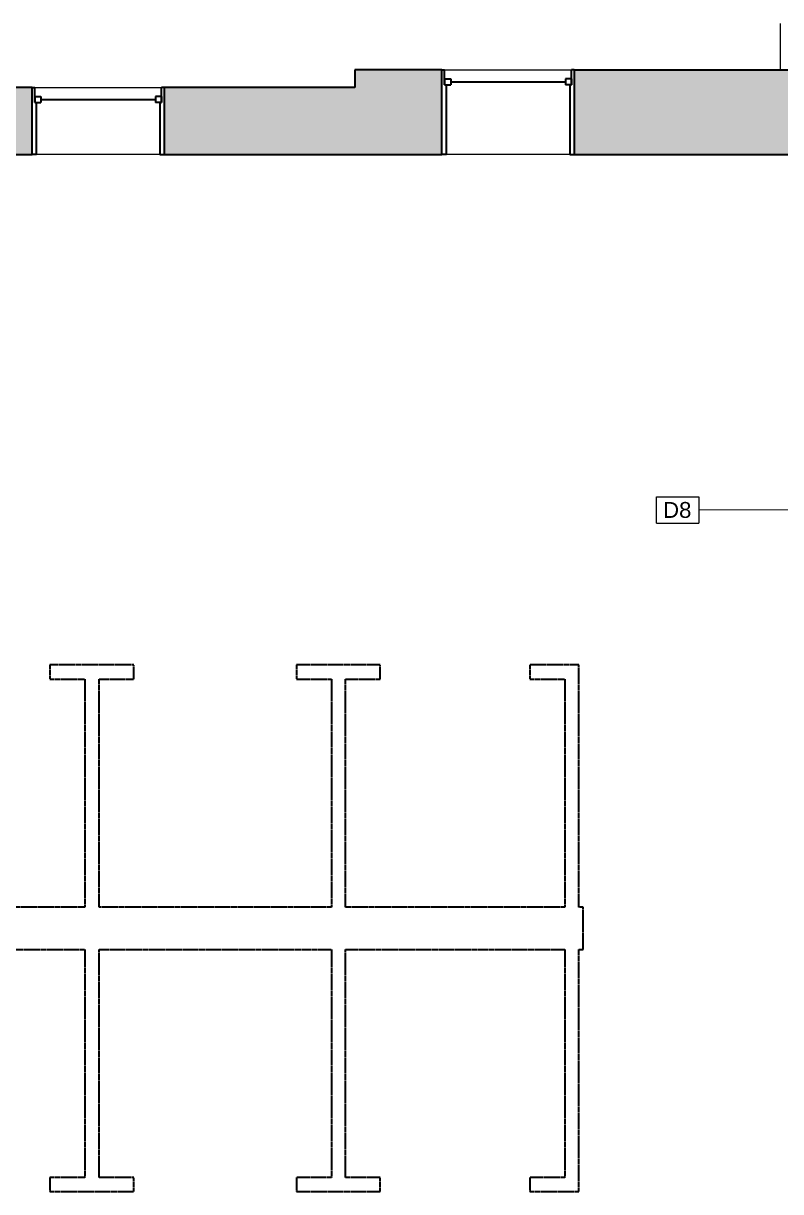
# Model space of a CAD drawing. Header units: inches. Extents: x -1176 to 1507, y -2527 to 978.
# Drawn here: x -826 to -611.3, y 495.6 to 827.1 of the extents above; entities that cross this region are included whole.
import ezdxf

# ---------------------------------------------------------------- set-up
doc = ezdxf.new("R2010")
doc.units = ezdxf.units.IN
doc.header["$MEASUREMENT"] = 0
doc.linetypes.add('Demolished', pattern=[0.1875, 0.125, -0.0625])
for name, color, linetype, lineweight in [('A-ANNO-KEYN', 231, 'Continuous', 9), ('A-GLAZ', 151, 'Continuous', 18), ('A-WALL', 113, 'Continuous', 18), ('A-WALL-PATT', 111, 'Continuous', 18)]:
    doc.layers.add(name, color=color, linetype=linetype, lineweight=lineweight)
doc.styles.add('Arial', font='arial.ttf', dxfattribs={"height": 4.5})

# ---------------------------------------------------------------- blocks, each defined once
blk = doc.blocks.new('Double Hung - side window 4_ X 4_6_-6972799-3rd Floor Demo')
at = {"layer": 'A-GLAZ', "color": 8, "lineweight": 30}
for p, q in [((-18.75, 9.5), (-18, 9.5)), ((-18, 5.25), (-18, 9.5)), ((-18, 7), (-18, 5.25)), ((-18, 7), (-16.25, 7)), ((-16.25, 7), (-16.25, 5.25)), ((16.25, 7), (16.25, 5.25)), ((18, 7), (16.25, 7)), ((18, 5.25), (18, 9.5)), ((18.75, 9.5), (18, 9.5)), ((18, 7), (18, 5.25)), ((-18, 5.25), (-16.25, 5.25)), ((-18, 5.25), (-17.5, 5.25)), ((-17.5, -9.5), (-17.5, 5.25)), ((-16.25, 6.125), (16.25, 6.125)), ((18, 5.25), (16.25, 5.25)), ((17.5, 5.25), (18, 5.25)), ((17.5, 5.25), (17.5, -9.5)), ((-17.5, -9.5), (-18.75, -9.5)), ((17.5, -9.5), (18.75, -9.5))]:
    blk.add_line(p, q, dxfattribs=at)
blk = doc.blocks.new('Double Hung - side window 4_ X 4_6_-6972798-3rd Floor Demo')
at = {"layer": 'A-GLAZ', "color": 8, "lineweight": 30}
for p, q in [((-18.75, 12), (-18, 12)), ((-18, 7.75), (-18, 12)), ((18, 7.75), (18, 12)), ((18.75, 12), (18, 12)), ((-18, 9.5), (-18, 7.75)), ((-18, 9.5), (-16.25, 9.5)), ((-18, 7.75), (-16.25, 7.75)), ((-18, 7.75), (-17.5, 7.75)), ((-17.5, -12), (-17.5, 7.75)), ((-16.25, 9.5), (-16.25, 7.75)), ((-16.25, 8.625), (16.25, 8.625)), ((16.25, 9.5), (16.25, 7.75)), ((18, 9.5), (16.25, 9.5)), ((18, 7.75), (16.25, 7.75)), ((17.5, 7.75), (18, 7.75)), ((17.5, 7.75), (17.5, -12)), ((18, 9.5), (18, 7.75)), ((-17.5, -12), (-18.75, -12)), ((17.5, -12), (18.75, -12))]:
    blk.add_line(p, q, dxfattribs=at)
blk = doc.blocks.new('Keynote Tag - Keynote Number - Boxed-135510-3rd Floor Demo')
at = {"layer": 'A-ANNO-KEYN'}
for p, q in [((-0.125, -0.0792), (-0.125, 0.0781)), ((-0.125, 0.0781), (0.125, 0.0781)), ((0.125, 0.0781), (0.125, -0.0792)), ((-0.125, -0.0792), (0.125, -0.0792))]:
    blk.add_line(p, q, dxfattribs=at)

msp = doc.modelspace()

# ---------------------------------------------------------------- hatches: boundary and pattern name
at = {"layer": 'A-WALL-PATT', "lineweight": 9}
h = msp.add_hatch(color=7, dxfattribs=at)
h.paths.add_polyline_path([(-575.57, 789.87), (-575.57, 813.87), (-669.82, 813.87), (-669.82, 789.87), (-578.51, 789.87)], flags=0)
h.paths.add_polyline_path([(-732.06, 789.87), (-707.32, 789.87), (-707.32, 813.87), (-732.06, 813.87), (-732.06, 790.49)], flags=0)
h = msp.add_hatch(color=7, dxfattribs=at)
h.paths.add_polyline_path([(-732.06, 789.87), (-732.06, 808.87), (-786.07, 808.87), (-786.07, 789.87), (-763.52, 789.87)], flags=0)
h.paths.add_polyline_path([(-827.12, 789.87), (-823.57, 789.87), (-823.57, 808.87), (-872.06, 808.87), (-872.06, 789.87), (-832.9, 789.87)], flags=0)

# ---------------------------------------------------------------- linework, layer by layer
at = {"layer": 'A-ANNO-KEYN'}
msp.add_line((-602.38, 688.99), (-634.47, 689.02), dxfattribs=at)
at = {"layer": 'A-WALL', "lineweight": 9}
for p, q in [((-611.28, 813.87), (-611.28, 827.08)), ((-707.32, 813.87), (-669.82, 813.87)), ((-823.57, 808.87), (-786.07, 808.87)), ((-786.07, 789.87), (-823.57, 789.87)), ((-669.82, 789.87), (-707.32, 789.87))]:
    msp.add_line(p, q, dxfattribs=at)
at = {"layer": 'A-WALL', "color": 8, "lineweight": 30}
for p, q in [((-707.32, 813.87), (-732.06, 813.87)), ((-732.06, 813.87), (-732.06, 808.87)), ((-707.32, 789.87), (-707.32, 813.87)), ((-669.82, 813.87), (-669.82, 789.87)), ((-669.82, 813.87), (-568.57, 813.87)), ((-823.57, 808.87), (-872.06, 808.87)), ((-823.57, 789.87), (-823.57, 808.87)), ((-732.06, 808.87), (-786.07, 808.87)), ((-786.07, 808.87), (-786.07, 789.87)), ((-902.31, 789.87), (-823.57, 789.87)), ((-786.07, 789.87), (-707.32, 789.87)), ((-669.82, 789.87), (-601.07, 789.87))]:
    msp.add_line(p, q, dxfattribs=at)
at = {"layer": 'A-WALL', "color": 250, "linetype": 'Demolished', "lineweight": 30}
for p, q in [((-794.74, 645.05), (-818.5, 645.05)), ((-818.5, 645.05), (-818.5, 641.05)), ((-794.74, 641.05), (-794.74, 645.05)), ((-724.85, 645.05), (-748.6, 645.05)), ((-748.6, 645.05), (-748.6, 641.05)), ((-724.85, 641.05), (-724.85, 645.05)), ((-668.5, 645.05), (-682.38, 645.05)), ((-682.38, 645.05), (-682.38, 641.05)), ((-668.5, 576.32), (-668.5, 645.05)), ((-818.5, 641.05), (-808.57, 641.05)), ((-808.57, 641.05), (-808.57, 576.32)), ((-804.57, 576.32), (-804.57, 641.05)), ((-804.57, 641.05), (-794.74, 641.05)), ((-748.6, 641.05), (-738.67, 641.05)), ((-738.67, 641.05), (-738.67, 576.32)), ((-734.67, 576.32), (-734.67, 641.05)), ((-734.67, 641.05), (-724.85, 641.05)), ((-682.38, 641.05), (-672.5, 641.05)), ((-672.5, 641.05), (-672.5, 576.32)), ((-808.57, 576.32), (-873.19, 576.32)), ((-738.67, 576.32), (-804.57, 576.32)), ((-672.5, 576.32), (-734.67, 576.32)), ((-667.24, 576.32), (-668.5, 576.32)), ((-667.24, 564.32), (-667.24, 576.32)), ((-873.19, 564.32), (-808.57, 564.32)), ((-808.57, 564.32), (-808.57, 499.6)), ((-804.57, 564.32), (-738.67, 564.32)), ((-804.57, 499.6), (-804.57, 564.32)), ((-738.67, 564.32), (-738.67, 499.6)), ((-734.67, 564.32), (-672.5, 564.32)), ((-734.67, 499.6), (-734.67, 564.32)), ((-672.5, 564.32), (-672.5, 499.6)), ((-668.5, 564.32), (-667.24, 564.32)), ((-668.5, 495.6), (-668.5, 564.32)), ((-808.57, 499.6), (-818.5, 499.6)), ((-818.5, 499.6), (-818.5, 495.6)), ((-794.74, 499.6), (-804.57, 499.6)), ((-794.74, 495.6), (-794.74, 499.6)), ((-738.67, 499.6), (-748.6, 499.6)), ((-748.6, 499.6), (-748.6, 495.6)), ((-724.85, 499.6), (-734.67, 499.6)), ((-724.85, 495.6), (-724.85, 499.6)), ((-672.5, 499.6), (-682.38, 499.6)), ((-682.38, 499.6), (-682.38, 495.6)), ((-818.5, 495.6), (-794.74, 495.6)), ((-748.6, 495.6), (-724.85, 495.6)), ((-682.38, 495.6), (-668.5, 495.6))]:
    msp.add_line(p, q, dxfattribs=at)

# ---------------------------------------------------------------- block references
at = {"layer": 'A-ANNO-KEYN', "xscale": 47.99999999999997, "yscale": 47.99999999999997, "zscale": 47.99999999999997}
msp.add_blockref('Keynote Tag - Keynote Number - Boxed-135510-3rd Floor Demo', (-640.47, 689.04), dxfattribs=at)
at = {"layer": 'A-GLAZ'}
for name, p in [('Double Hung - side window 4_ X 4_6_-6972798-3rd Floor Demo', (-688.57, 801.87)), ('Double Hung - side window 4_ X 4_6_-6972799-3rd Floor Demo', (-804.82, 799.37))]:
    msp.add_blockref(name, p, dxfattribs=at)

# ---------------------------------------------------------------- texts
at = {"layer": 'A-ANNO-KEYN', "insert": (-644.62, 691.27), "char_height": 4.5, "width": 9.8475, "attachment_point": 1, "style": 'Arial'}
msp.add_mtext('D8', dxfattribs=at)

doc.saveas('drawing.dxf')
